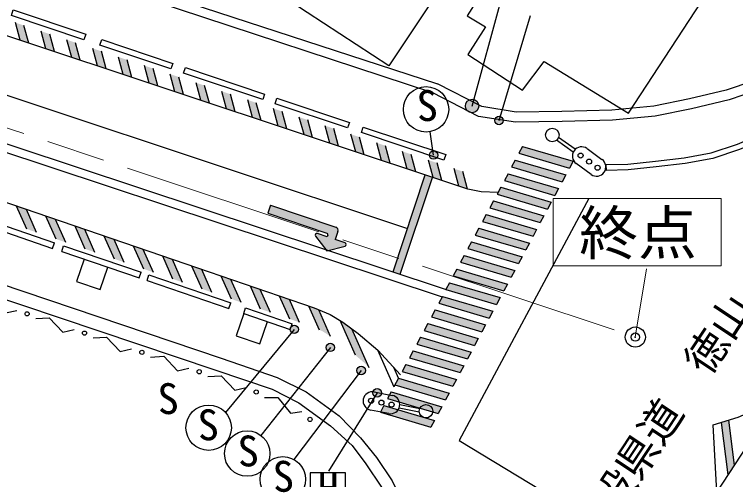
# Model space of a CAD drawing. Units: millimetres at full size, sheet at 1:1000; details may follow other scales. Extents: x 40000 to 680000, y 20000 to 380000.
# Drawn here: x 272846 to 315749, y 264180 to 291827 of the extents above; entities that cross this region are included whole.
import ezdxf
from ezdxf.enums import TextEntityAlignment as Align

# ---------------------------------------------------------------- set-up
doc = ezdxf.new("R2010")
doc.units = ezdxf.units.MM
doc.header["$LTSCALE"] = 1000
doc.header["$PDMODE"] = 32
doc.header["$PDSIZE"] = 500
doc.linetypes.add('CHAIN', pattern=[18.5, 12, -1.5, 3.5, -1.5])
for name, color, linetype, lineweight in [('M-BGD', 7, 'Continuous', 25), ('M-BGD-EXST', 7, 'Continuous', 25), ('M-BMK', 2, 'CHAIN', 13), ('M-BMK-SRVR', 3, 'Continuous', 25), ('M-STR-HTXT', 7, 'Continuous', 13), ('M-STR-STRC', 7, 'Continuous', 25)]:
    doc.layers.add(name, color=color, linetype=linetype, lineweight=lineweight)
doc.layers.add('M-BMK-HTXT', color=7, linetype='Continuous')
doc.layers.add('M-OTRS', color=6, linetype='Continuous')
doc.styles.add('ＭＳ ゴシック', font='')
doc.styles.get('ＭＳ ゴシック').set_extended_font_data('MS Gothic')

msp = doc.modelspace()

# ---------------------------------------------------------------- hatches: boundary and pattern name
at = {"layer": 'M-BGD-EXST'}
for points in [[(301457, 285404, 0.41421), (301796, 285304, 0.41421), (301896, 285643, 1)], [(297561, 283348, 0.41421), (297900, 283248, 0.41421), (298000, 283587, 1)], [(289277, 272990, 0.41421), (289616, 272890, 0.41421), (289716, 273229, 1)], [(291420, 271917, 0.41421), (291760, 271817, 0.41421), (291860, 272156, 1)], [(293256, 270544, 0.41421), (293595, 270444, 0.41421), (293695, 270783, 1)], [(294208, 269214, 0.41421), (294547, 269114, 0.41421), (294647, 269453, 1)]]:
    msp.add_hatch(color=256, dxfattribs=at).paths.add_polyline_path(points)
at = {"layer": 'M-STR-STRC'}
for points in [[(273412, 291169), (272900, 291339), (273181, 290298), (273693, 290127)], [(274948, 290659), (274436, 290829), (274717, 289787), (275229, 289617)], [(276484, 290148), (275972, 290318), (276253, 289276), (276765, 289106)], [(278020, 289637), (277508, 289808), (277789, 288766), (278301, 288596)], [(279555, 289127), (279044, 289297), (279324, 288255), (279836, 288085)], [(281091, 288616), (280579, 288787), (280860, 287745), (281372, 287574)], [(282627, 288106), (282115, 288276), (282396, 287234), (282908, 287064)], [(284163, 287595), (283651, 287765), (283932, 286724), (284444, 286553)], [(285699, 287085), (285187, 287255), (285468, 286213), (285980, 286043)], [(287235, 286574), (286723, 286744), (287004, 285702), (287516, 285532)], [(300410, 286598, 1), (299736, 286169, 0.41421), (300288, 286046, 0.41421)], [(288771, 286063), (288259, 286234), (288540, 285192), (289052, 285022)], [(290307, 285553), (289795, 285723), (290076, 284681), (290588, 284511)], [(291843, 285042), (291331, 285213), (291612, 284171), (292124, 284001)], [(293379, 284532), (292867, 284702), (293148, 283660), (293660, 283490)], [(294915, 284021), (294403, 284191), (294684, 283150), (295196, 282979)], [(296451, 283511), (295939, 283681), (296220, 282639), (296732, 282469)], [(303078, 283983), (302861, 283578), (305869, 282692), (306086, 283097)], [(297987, 283000), (297475, 283170), (297756, 282128), (298268, 281958)], [(302644, 283173), (302427, 282768), (305434, 281882), (305651, 282287)], [(299523, 282489), (299011, 282660), (299292, 281618), (299804, 281448)], [(302210, 282362), (301993, 281957), (305000, 281071), (305217, 281476)], [(297288, 282284), (295374, 276523), (295801, 276382), (297715, 282142)], [(301776, 281552), (301559, 281147), (304566, 280261), (304783, 280666)], [(301342, 280742), (301125, 280337), (304132, 279451), (304349, 279856)], [(273538, 280250), (272959, 280447), (273563, 279078), (274143, 278881)], [(291931, 278450), (292518, 278253, -0.74206), (292513, 278061), (291439, 277771), (290758, 278650, -0.74206), (290869, 278806), (291457, 278609), (291489, 278704, 0.41421), (291426, 278830), (287912, 280010), (288072, 280484), (291964, 279177, -0.41388), (292090, 278924)], [(275276, 279656), (274697, 279854), (275302, 278485), (275881, 278287)], [(300908, 279931), (300691, 279526), (303698, 278640), (303915, 279045)], [(277014, 279062), (276435, 279260), (277040, 277891), (277619, 277693)], [(300474, 279121), (300257, 278716), (303264, 277830), (303481, 278235)], [(278753, 278469), (278173, 278667), (278778, 277298), (279358, 277100)], [(280491, 277875), (279911, 278073), (280516, 276704), (281096, 276506)], [(300040, 278311), (299823, 277905), (302830, 277019), (303047, 277425)], [(282229, 277282), (281650, 277479), (282255, 276110), (282691, 275962), (282834, 275912)], [(299606, 277500), (299389, 277095), (302396, 276209), (302613, 276614)], [(283968, 276687), (283388, 276885), (283993, 275515), (284573, 275317)], [(299172, 276690), (298955, 276285), (301962, 275399), (302179, 275804)], [(285707, 276092), (285127, 276290), (285733, 274920), (286312, 274722)], [(298738, 275879), (298521, 275474), (301528, 274588), (301745, 274993)], [(287446, 275496), (286866, 275695), (287472, 274325), (288051, 274126)], [(289185, 274901), (288605, 275099), (289211, 273729), (289790, 273531)], [(298304, 275069), (298087, 274664), (301094, 273778), (301311, 274183)], [(290932, 274286), (290684, 274387), (290344, 274504), (290972, 273082), (291139, 273015), (291628, 272712)], [(297870, 274259), (297653, 273854), (300660, 272968), (300877, 273373)], [(292908, 273154), (292381, 273539), (292196, 273654), (293108, 271589), (293703, 271084), (293935, 270831)], [(297436, 273448), (297219, 273043), (300226, 272157), (300443, 272562)], [(297002, 272638), (296785, 272233), (299792, 271347), (300009, 271752)], [(296568, 271828), (296351, 271422), (299358, 270536), (299575, 270942)], [(296134, 271017), (295917, 270612), (298924, 269726), (299141, 270131)], [(295700, 270207), (295483, 269802), (298490, 268916), (298707, 269321)], [(295266, 269396), (295049, 268991), (298056, 268105), (298273, 268511)], [(294832, 268586), (294615, 268181), (297622, 267295), (297839, 267700)], [(315319, 267716), (314882, 267581), (315291, 264458), (315669, 265039)]]:
    msp.add_hatch(color=256, dxfattribs=at).paths.add_polyline_path(points)

# ---------------------------------------------------------------- linework, layer by layer
at = {"layer": 'M-BGD'}
for p, q in [((270835, 279749), (275229, 278252)), ((270722, 279417), (275116, 277921)), ((275116, 277921), (275229, 278252)), ((275657, 277737), (275770, 278068)), ((275770, 278068), (280378, 276499)), ((275657, 277737), (280266, 276168)), ((280266, 276168), (280378, 276499)), ((280736, 276008), (280848, 276339)), ((280848, 276339), (285711, 274683)), ((280736, 276008), (285598, 274352)), ((285598, 274352), (285711, 274683)), ((286485, 274050), (286598, 274381)), ((286598, 274381), (289360, 273441)), ((286485, 274050), (289247, 273109)), ((289247, 273109), (289360, 273441))]:
    msp.add_line(p, q, dxfattribs=at)
for points in [[(307791, 307776), (295126, 288772), (278593, 299561), (268638, 301401), (251714, 312329), (248338, 307673), (234829, 316231), (237382, 320307), (220193, 330287), (217791, 326744), (206224, 334585), (206644, 335347), (204014, 337099), (206263, 341099)], [(152097, 336600), (176289, 328337), (178471, 328135), (180199, 327943), (185095, 326144), (189246, 323962), (192500, 322790), (283226, 292522), (298013, 287694)], [(329418, 302784), (322006, 291213), (320558, 289802), (318581, 288673), (316781, 287862), (315193, 287332), (313004, 286803), (310886, 286380), (308380, 286133), (305415, 286062), (302697, 286027), (300649, 286345), (298013, 287694)], [(329924, 302461), (322474, 290831), (320922, 289319), (318854, 288138), (317000, 287302), (315358, 286755), (313134, 286217), (310975, 285786), (308417, 285534), (305426, 285462), (302654, 285426), (300462, 285766), (297739, 287160), (281108, 292639)], [(276987, 277284), (276536, 275959), (277956, 275475), (278407, 276800)], [(268976, 276854), (285143, 271403), (288482, 270239), (290199, 269400), (292168, 267970), (293440, 266659), (294385, 265491), (295316, 264102), (296156, 262421), (296721, 260661), (297102, 258813), (297207, 256712), (297089, 255035), (296656, 252986), (295777, 250282), (294859, 248277), (294007, 246665)], [(268638, 276118), (284763, 270708), (288170, 269551), (289771, 268734), (291645, 267372), (292940, 266214), (293758, 265124), (294677, 263728), (295427, 262230), (295938, 260460), (296313, 258655), (296483, 256748), (296311, 255180), (296005, 253189), (295129, 250562), (294275, 248636), (293377, 247039)], [(270704, 274895), (271503, 274942), (272314, 274087), (272986, 274238)], [(274117, 273750), (274916, 273797), (275727, 272942), (276399, 273093)], [(286485, 274050), (286034, 272725), (287454, 272241), (287905, 273566)], [(277530, 272605), (278329, 272652), (279140, 271797), (279812, 271948)], [(280943, 271460), (281742, 271507), (282553, 270652), (283225, 270803)], [(284353, 270307), (285153, 270355), (285963, 269499), (286635, 269650)], [(287720, 269066), (288521, 269049), (289261, 268131), (289942, 268228)]]:
    msp.add_lwpolyline(points, dxfattribs=at)
for points in [[(309374, 285959), (317689, 298657), (308053, 304793), (299776, 291745), (300864, 291085), (299815, 289454), (303079, 287318), (304361, 289027)], [(277087, 290651), (276976, 290320), (272665, 291760), (272776, 292092)], [(282271, 288919), (282160, 288587), (277926, 290002), (278037, 290334)], [(287729, 287095), (287618, 286763), (282905, 288338), (283016, 288670)], [(292771, 285410), (292660, 285078), (288348, 286519), (288459, 286851)], [(320731, 287012), (320969, 286755), (319931, 285794), (318767, 285061), (317451, 284403), (315983, 283796), (314388, 283265), (312743, 282961), (311022, 282759), (309352, 282582), (308061, 282556), (308054, 282906), (309330, 282931), (310983, 283107), (312691, 283307), (314301, 283604), (315861, 284124), (317306, 284722), (318595, 285366), (319717, 286073)], [(298509, 283492), (298398, 283161), (293491, 284801), (293601, 285133)]]:
    msp.add_lwpolyline(points, close=True, dxfattribs=at)
for centre in [(273602, 274030), (277015, 272885), (280428, 271740), (283839, 270588), (287230, 269386), (290427, 267754)]:
    msp.add_circle(centre, 125, dxfattribs=at)
at = {"layer": 'M-BGD-EXST'}
for p, q in [((301676, 285524), (303551, 291771)), ((297781, 283468), (297582, 284857)), ((289497, 273109), (285406, 268163)), ((291640, 272036), (287509, 266805)), ((293475, 270664), (289469, 265373)), ((294428, 269334), (291538, 264674)), ((292535, 264587), (290435, 264587)), ((290435, 264587), (290435, 262487)), ((292535, 262487), (292535, 264587))]:
    msp.add_line(p, q, dxfattribs=at)
for centre, radius in [((297333, 286184), 1350), ((301676, 285524), 250), ((297781, 283468), 250), ((289497, 273109), 250), ((291640, 272036), 250), ((293475, 270664), 250), ((294428, 269334), 250), ((284402, 267261), 1350), ((286696, 265727), 1350), ((288812, 264194), 1350)]:
    msp.add_circle(centre, radius, dxfattribs=at)
at = {"layer": 'M-BMK'}
msp.add_lwpolyline([(76903, 264525), (139356, 299325), (143451, 300945), (146546, 302163), (149500, 303288), (152455, 304272), (155737, 305209), (159207, 306100), (163052, 307037), (167120, 307692), (172525, 308490), (180843, 308917), (187455, 308917), (195706, 308342), (202970, 307280), (210706, 305627), (217137, 303764), (222555, 301887), (262019, 288528), (309784, 272650)], dxfattribs=at)
at = {"layer": 'M-BMK-SRVR'}
msp.add_circle((309784, 272650), 600, dxfattribs=at)
at = {"layer": 'M-OTRS'}
msp.add_point((309784, 272650), dxfattribs=at)
msp.add_point((309784, 272650), dxfattribs=at)
at = {"layer": 'M-STR-HTXT'}
for p, q in [((304888, 280880), (314888, 280880)), ((304888, 276880), (304888, 280880)), ((314888, 280880), (314888, 276880)), ((314888, 276880), (304888, 276880)), ((310447, 276706), (309784, 272650))]:
    msp.add_line(p, q, dxfattribs=at)
at = {"layer": 'M-STR-STRC'}
for p, q in [((300073, 286383), (310534, 324718)), ((273181, 290298), (272900, 291339)), ((273693, 290127), (273412, 291169)), ((274717, 289787), (274436, 290829)), ((275229, 289617), (274948, 290659)), ((276253, 289276), (275972, 290318)), ((276765, 289106), (276484, 290148)), ((277789, 288766), (277508, 289808)), ((278301, 288596), (278020, 289637)), ((279324, 288255), (279044, 289297)), ((279836, 288085), (279555, 289127)), ((280860, 287745), (280579, 288787)), ((281372, 287574), (281091, 288616)), ((282396, 287234), (282115, 288276)), ((282908, 287064), (282627, 288106)), ((283932, 286724), (283651, 287765)), ((284444, 286553), (284163, 287595)), ((285468, 286213), (285187, 287255)), ((285980, 286043), (285699, 287085)), ((287004, 285702), (286723, 286744)), ((287516, 285532), (287235, 286574)), ((288540, 285192), (288259, 286234)), ((289052, 285022), (288771, 286063)), ((290076, 284681), (289795, 285723)), ((290588, 284511), (290307, 285553)), ((291612, 284171), (291331, 285213)), ((292124, 284001), (291843, 285042)), ((293148, 283660), (292867, 284702)), ((293660, 283490), (293379, 284532)), ((306201, 283809), (305216, 284517)), ((294684, 283150), (294403, 284191)), ((306084, 283646), (305100, 284355)), ((295196, 282979), (294915, 284021)), ((296220, 282639), (295939, 283681)), ((303078, 283983), (302861, 283578)), ((303078, 283983), (306086, 283097)), ((306910, 283852), (307802, 283210)), ((296732, 282469), (296451, 283511)), ((297756, 282128), (297475, 283170)), ((302644, 283173), (302427, 282768)), ((302644, 283173), (305651, 282287)), ((302861, 283578), (305869, 282692)), ((298268, 281958), (297987, 283000)), ((302427, 282768), (305434, 281882)), ((306086, 283097), (305869, 282692)), ((307160, 282317), (306267, 282960)), ((327390, 283058), (314634, 263448)), ((299292, 281618), (299011, 282660)), ((299804, 281448), (299523, 282489)), ((302210, 282362), (301993, 281957)), ((302210, 282362), (305217, 281476)), ((295374, 276523), (297288, 282284)), ((295801, 276382), (297715, 282142)), ((301993, 281957), (305000, 281071)), ((305651, 282287), (305434, 281882)), ((301776, 281552), (301559, 281147)), ((301776, 281552), (304783, 280666)), ((305217, 281476), (305000, 281071)), ((301559, 281147), (304566, 280261)), ((307015, 280880), (299312, 266497)), ((301342, 280742), (301125, 280337)), ((301342, 280742), (304349, 279856)), ((304783, 280666), (304566, 280261)), ((272959, 280447), (273563, 279078)), ((273538, 280250), (274143, 278881)), ((288072, 280484), (287912, 280010)), ((288072, 280484), (291964, 279177)), ((301125, 280337), (304132, 279451)), ((274697, 279854), (275302, 278485)), ((287912, 280010), (291426, 278830)), ((300908, 279931), (300691, 279526)), ((300908, 279931), (303915, 279045)), ((304349, 279856), (304132, 279451)), ((275276, 279656), (275881, 278287)), ((300691, 279526), (303698, 278640)), ((276435, 279260), (277040, 277891)), ((277014, 279062), (277619, 277693)), ((292090, 278924), (291931, 278450)), ((300474, 279121), (300257, 278716)), ((300474, 279121), (303481, 278235)), ((303915, 279045), (303698, 278640)), ((278173, 278667), (278778, 277298)), ((278753, 278469), (279358, 277100)), ((290758, 278650), (291439, 277771)), ((291457, 278609), (290869, 278806)), ((291489, 278704), (291457, 278609)), ((292518, 278253), (291931, 278450)), ((300257, 278716), (303264, 277830)), ((279911, 278073), (280516, 276704)), ((291439, 277771), (292513, 278061)), ((300040, 278311), (299823, 277905)), ((300040, 278311), (303047, 277425)), ((303481, 278235), (303264, 277830)), ((280491, 277875), (281096, 276506)), ((299823, 277905), (302830, 277019)), ((281650, 277479), (282255, 276110)), ((282229, 277282), (282834, 275912)), ((299606, 277500), (299389, 277095)), ((299606, 277500), (302613, 276614)), ((303047, 277425), (302830, 277019)), ((283388, 276885), (283993, 275515)), ((299389, 277095), (302396, 276209)), ((283968, 276687), (284573, 275317)), ((299172, 276690), (298955, 276285)), ((299172, 276690), (302179, 275804)), ((302613, 276614), (302396, 276209)), ((285127, 276290), (285733, 274920)), ((285707, 276092), (286312, 274722)), ((298738, 275879), (298521, 275474)), ((298738, 275879), (301745, 274993)), ((298955, 276285), (301962, 275399)), ((286866, 275695), (287472, 274325)), ((287446, 275496), (288051, 274126)), ((298521, 275474), (301528, 274588)), ((302179, 275804), (301962, 275399)), ((288605, 275099), (289211, 273729)), ((298304, 275069), (298087, 274664)), ((298304, 275069), (301311, 274183)), ((289185, 274901), (289790, 273531)), ((298087, 274664), (301094, 273778)), ((301745, 274993), (301528, 274588)), ((290344, 274504), (290972, 273082)), ((290932, 274286), (291628, 272712)), ((297870, 274259), (297653, 273854)), ((297870, 274259), (300877, 273373)), ((301311, 274183), (301094, 273778)), ((297653, 273854), (300660, 272968)), ((292196, 273654), (293108, 271589)), ((297436, 273448), (297219, 273043)), ((297436, 273448), (300443, 272562)), ((300877, 273373), (300660, 272968)), ((292908, 273154), (293935, 270831)), ((297219, 273043), (300226, 272157)), ((297002, 272638), (296785, 272233)), ((297002, 272638), (300009, 271752)), ((300443, 272562), (300226, 272157)), ((296785, 272233), (299792, 271347)), ((294449, 271894), (295423, 269690)), ((296568, 271828), (296351, 271422)), ((296568, 271828), (299575, 270942)), ((300009, 271752), (299792, 271347)), ((296351, 271422), (299358, 270536)), ((295397, 270863), (295693, 270194)), ((296134, 271017), (295917, 270612)), ((296134, 271017), (299141, 270131)), ((299575, 270942), (299358, 270536)), ((295917, 270612), (298924, 269726)), ((295700, 270207), (295423, 269690)), ((295700, 270207), (298707, 269321)), ((299141, 270131), (298924, 269726)), ((295483, 269802), (298490, 268916)), ((294241, 269388), (295321, 269183)), ((295266, 269396), (295049, 268991)), ((295266, 269396), (298273, 268511)), ((298707, 269321), (298490, 268916)), ((294832, 268586), (294615, 268181)), ((294832, 268586), (297839, 267700)), ((295049, 268991), (298056, 268105)), ((295778, 268638), (296969, 268412)), ((295116, 268102), (294035, 268307)), ((294615, 268181), (297622, 267295)), ((295740, 268441), (296932, 268215)), ((298273, 268511), (298056, 268105)), ((297839, 267700), (297622, 267295)), ((314882, 267581), (315291, 264458)), ((315319, 267716), (315669, 265039)), ((299312, 266497), (314290, 257446))]:
    msp.add_line(p, q, dxfattribs=at)
for points in [[(301616, 281252), (300621, 281289), (299826, 281440), (263673, 293458), (224161, 306562), (218598, 308140), (210911, 310356), (206181, 311243), (199972, 312326), (196968, 312791), (191889, 313375), (189375, 313578), (187420, 313654), (182363, 313674)], [(183979, 310511), (187571, 310530), (196007, 309915), (203699, 308880), (211055, 307197), (217621, 305326), (222930, 303566), (262607, 290282), (296232, 279105)], [(115041, 285777), (126607, 292785), (136846, 298502), (142278, 301432), (147854, 303882), (151508, 305275), (155834, 306524), (159203, 307058), (163807, 307491), (171501, 307830), (178399, 307862), (185536, 307708), (189840, 307522), (194629, 307121), (198059, 306812), (201180, 306287), (205258, 305639), (209098, 304741), (212837, 303691), (217225, 302425), (220685, 301251), (225421, 299703), (298524, 275479)], [(175106, 306685), (179541, 307015), (183012, 307146), (185520, 307208), (189808, 307023), (194586, 306623), (197995, 306316), (201099, 305794), (205162, 305148), (208974, 304256), (212700, 303210), (217075, 301948), (220527, 300777), (225265, 299228), (298284, 275032)], [(239331, 291534), (245625, 289661), (251070, 287789), (260335, 284714), (272675, 280544), (283047, 277002), (290684, 274387), (291639, 273999), (292381, 273539), (293301, 272868), (294468, 271878), (295810, 270412)], [(314634, 263448), (314410, 267435), (315906, 267898), (316755, 268261), (318238, 268989)]]:
    msp.add_lwpolyline(points, dxfattribs=at)
for centre, radius in [((300073, 286383), 400), ((304844, 284662), 400), ((306532, 283440), 150), ((307035, 283077), 150), ((307538, 282715), 150), ((294066, 268867), 150), ((294675, 268751), 150), ((295284, 268636), 150), ((297331, 268241), 400)]:
    msp.add_circle(centre, radius, dxfattribs=at)
for centre, radius, start, end in [((306588, 283406), 550, 144.2422, 234.2422), ((306588, 283406), 550, 54.2422, 144.2422), ((307481, 282763), 550, 324.2422, 54.2422), ((307481, 282763), 550, 234.2422, 324.2422), ((291900, 278988), 200, 341.5, 71.4357), ((290838, 278712), 100, 71.4357, 217.7456), ((291394, 278736), 100, 341.4357, 71.4357), ((292487, 278158), 100, 285.1257, 71.4357), ((294138, 268847), 550, 79.2472, 169.2472), ((295219, 268642), 550, 349.2472, 79.2472), ((294138, 268847), 550, 169.2472, 259.2472), ((295219, 268642), 550, 259.2472, 349.2472)]:
    msp.add_arc(centre, radius, start, end, dxfattribs=at)

# ---------------------------------------------------------------- texts
at = {"layer": 'M-BGD-EXST', "style": 'ＭＳ ゴシック'}
msp.add_text('H', height=1833, dxfattribs=at).set_placement((290888, 262179), align=Align.BOTTOM_LEFT)
at = {"layer": 'M-BMK-HTXT', "style": 'ＭＳ ゴシック'}
msp.add_text('一般県道\u3000徳山・下松線', height=1833, rotation=56.469, dxfattribs=at).set_placement((307666, 259526), align=Align.BOTTOM_LEFT)
at = {"layer": 'M-STR-HTXT', "style": 'ＭＳ ゴシック'}
msp.add_text('終点', height=2566, dxfattribs=at).set_placement((309944, 278844), align=Align.MIDDLE_CENTER)
at = {"layer": 'M-STR-STRC', "style": 'ＭＳ ゴシック'}
for p in [(296836, 284917), (281424, 267498), (283806, 265942), (286187, 264387), (288278, 262880)]:
    msp.add_text('S', height=1833, rotation=2.404, dxfattribs=at).set_placement(p, align=Align.BOTTOM_LEFT)

doc.saveas('drawing.dxf')
